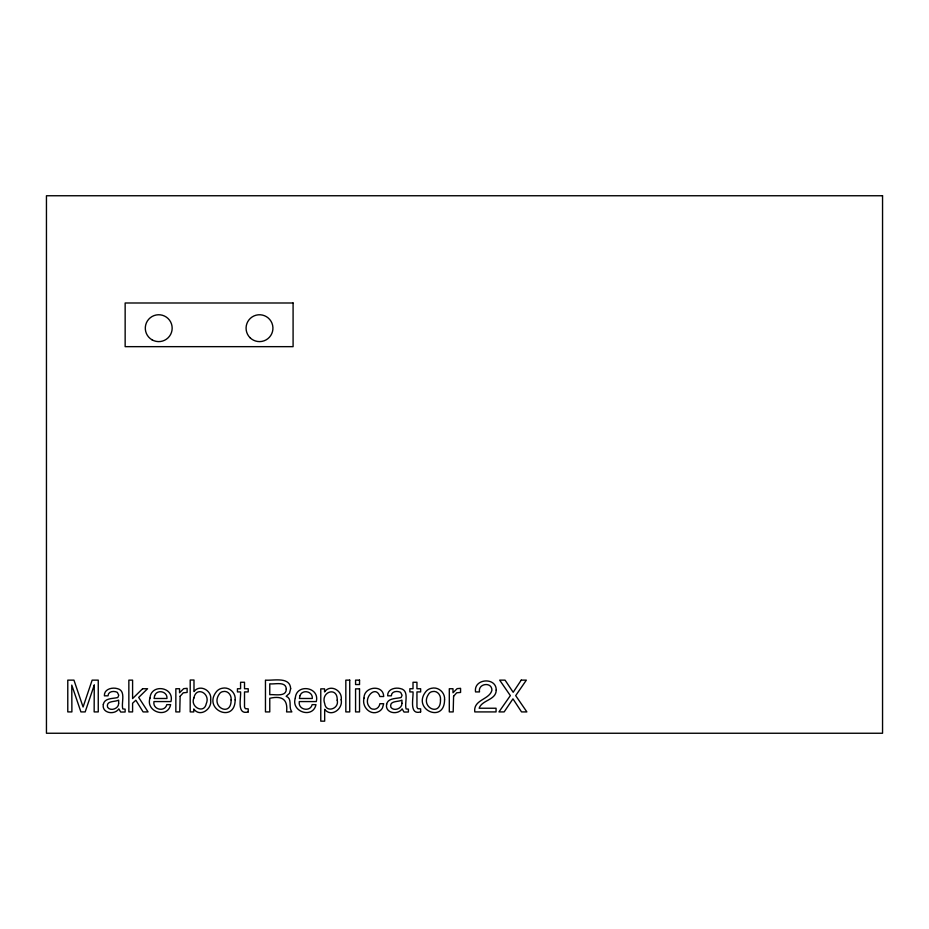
<?xml version="1.0" encoding="UTF-8"?>
<svg xmlns="http://www.w3.org/2000/svg" width="929" height="929" viewBox="0 0 929 929"><rect width="100%" height="100%" fill="white"/><g stroke="black" fill="none" stroke-linecap="round" stroke-linejoin="round"><path stroke-width="1.39" d="M94.247 685.103L94.154 711.916L98.253 711.916L98.253 680.133L92.145 680.133L83.076 707.004L73.948 680.133L67.782 680.133L67.782 711.916L71.893 711.916L71.777 685.103L80.916 711.916L85.178 711.916L94.247 685.103M337.204 700.187C339.538 708.781 325.87 713.333 324.72 703.625C320.342 691.652 337.796 686.113 337.204 700.187M193.894 697.981C189.864 706.969 204.113 714.378 206.226 703.787C210.906 693.452 196.182 685.695 193.894 697.981M210.604 699.885C212.427 709.094 199.851 717.792 193.789 708.955L193.789 711.916L190.201 711.916L190.201 680.016L193.987 680.016L193.987 691.559C199.898 683.686 212.439 690.688 210.604 699.885M235.165 699.839C235.002 724.086 202.15 709.384 216.538 691.536A9.569 9.569 0 0 1 222.124 688.284C229.103 686.543 235.943 692.744 235.165 699.839M364.029 698.085C361.509 706.783 370.508 716.271 379.044 711.393A7.955 7.955 0 0 0 382.551 707.701L383.677 703.717L379.891 703.717C379.438 707.201 376.199 710.035 372.622 709.106A4.773 4.773 0 0 1 369.463 706.876C362.275 699.003 375.571 683.825 379.891 696.529L383.677 696.529C383.526 684.127 363.645 686.438 364.029 698.085M444.561 699.839C444.387 724.086 411.535 709.384 425.923 691.536A9.569 9.569 0 0 1 431.52 688.284C438.488 686.543 445.339 692.744 444.561 699.839M149.987 698.109C145.307 711.788 167.603 719.116 170.634 704.646L166.802 704.646C164.921 712.357 152.391 709.791 153.97 701.569L170.959 701.569C174.675 686.845 150.904 683.326 149.987 698.109M295.317 698.109C290.638 711.788 312.945 719.116 315.965 704.646L312.144 704.646C310.251 712.357 297.721 709.791 299.312 701.569L316.29 701.569C320.017 686.845 296.235 683.326 295.317 698.109M341.175 699.816C343.219 708.955 331.096 717.745 324.674 709.315L324.674 721.159L320.772 721.159L320.772 688.853L324.558 688.853L324.558 691.919C330.201 683.628 342.894 690.642 341.175 699.816M286.283 689.109C286.364 697.342 274.566 694.114 269.77 694.695L269.77 683.825C274.554 684.568 286.074 680.899 286.283 689.109M103.328 704.31C101.516 713.24 114.615 715.388 118.854 708.85L120.7 712.055L125.125 712.02L125.125 709.152L122.802 708.908C120.956 702.707 126.599 690.479 117.077 688.563C111.898 687.146 103.955 689.213 104.396 695.821L108.031 695.821C108.124 691.141 114.104 690.642 117.344 692.36L118.761 695.252L117.832 697.505C113.001 698.794 104.629 697.83 103.328 704.31M386.627 704.31C384.815 713.24 397.902 715.388 402.141 708.85L403.999 712.055L408.412 712.02L408.412 709.152L406.089 708.908C404.243 702.707 409.886 690.479 400.376 688.563C395.185 687.146 387.254 689.213 387.683 695.821L391.318 695.821C391.423 691.141 397.391 690.642 400.643 692.36L402.06 695.252L401.119 697.505C396.288 698.794 387.927 697.83 386.627 704.31M496.214 690.108C496.167 700.222 481.988 699.816 479.132 708.235L496.063 708.235L496.063 711.916L474.789 711.916C473.151 699.572 489.467 699.816 491.905 690.282C492.056 681.48 477.703 683.407 479.503 691.919L475.543 691.919C473.372 678.425 496.446 676.835 496.214 690.108M231.1 699.955C231.46 717.502 210.198 707.213 219.198 694.195A5.295 5.295 0 0 1 222.728 691.64C227.791 690.189 231.751 695.147 231.1 699.955M440.485 699.955C440.845 717.502 419.594 707.213 428.583 694.195A5.295 5.295 0 0 1 432.113 691.64C437.187 690.189 441.136 695.147 440.485 699.955M290.649 688.703L289.476 693.371L286.167 696.297C292.205 698.492 288.838 706.005 291.021 710.499L291.869 711.916L286.585 711.916C287.99 699.491 282.311 695.484 269.77 698.283L269.77 711.916L265.462 711.916L265.462 680.133C272.975 680.852 290.196 676.277 290.649 688.703M118.657 703.265C118.97 708.56 110.563 711.707 107.578 707.259C105.801 700.373 114.917 702.185 118.657 700.129L118.657 703.265M401.943 703.265C402.257 708.56 393.85 711.707 390.877 707.259C389.088 700.373 398.204 702.185 401.943 700.129L401.943 703.265M180.145 696.262L179.75 711.916L175.848 711.916L175.848 688.737L179.552 688.737L179.552 692.744L183.687 688.644L187.124 688.331L187.124 692.442L183.245 692.802L180.145 696.262M453.584 696.262L453.189 711.916L449.299 711.916L449.299 688.737L452.992 688.737L452.992 692.744L457.138 688.644L460.575 688.331L460.575 692.442L456.685 692.802L453.584 696.262M154.62 695.751L154.075 698.48L166.953 698.48C167.719 691.281 156.85 688.981 154.62 695.751M299.951 695.751L299.417 698.48L312.295 698.48C313.05 691.281 302.192 688.981 299.951 695.751M521.227 680.133L513.18 692.291L505.062 680.133L499.674 680.133L510.346 695.624L498.954 711.916L504.157 711.916L512.959 698.852L521.529 711.916L526.871 711.916L515.688 695.624L526.36 680.133L521.227 680.133M142.59 688.737L132.592 698.585L132.592 680.133L128.852 680.133L128.852 711.916L132.592 711.916L132.592 703.218L135.855 700.234L143.089 711.916L148.059 711.916L138.688 697.424L147.572 688.737L142.59 688.737M248.217 711.916C236.396 715.342 241.168 697.818 240.576 691.919L237.441 691.919L237.441 688.737L240.576 688.737L240.576 682.269L244.513 682.269L244.513 688.737L248.217 688.737L248.217 691.919L244.513 691.919L244.513 707.05L245.337 708.676L248.217 708.85L248.217 711.916M420.64 711.916C408.818 715.342 413.591 697.818 413.01 691.919L409.863 691.919L409.863 688.737L413.01 688.737L413.01 682.269L416.947 682.269L416.947 688.737L420.64 688.737L420.64 691.919L416.947 691.919L416.947 707.05L417.76 708.676L420.64 708.85L420.64 711.916M882.55 195.752L46.45 195.752L46.45 733.248L882.55 733.248L882.55 195.752M293.088 302.993L125.148 302.993L125.148 346.656L293.088 346.656L293.088 302.993M349.734 680.133L345.832 680.133L345.832 711.916L349.734 711.916L349.734 680.133M359.535 680.133L355.575 680.133L355.575 684.545L359.535 684.545L359.535 680.133M359.535 688.853L355.575 688.853L355.575 711.916L359.535 711.916L359.535 688.853M250.006 337.68A13.436 13.436 0 0 0 272.476 331.665A13.436 13.436 0 0 0 256.021 315.21A13.436 13.436 0 0 0 250.006 337.68M152.019 339.817A13.436 13.436 0 0 0 172.167 328.181A13.436 13.436 0 0 0 152.019 316.545A13.436 13.436 0 0 0 152.019 339.817"/></g></svg>
